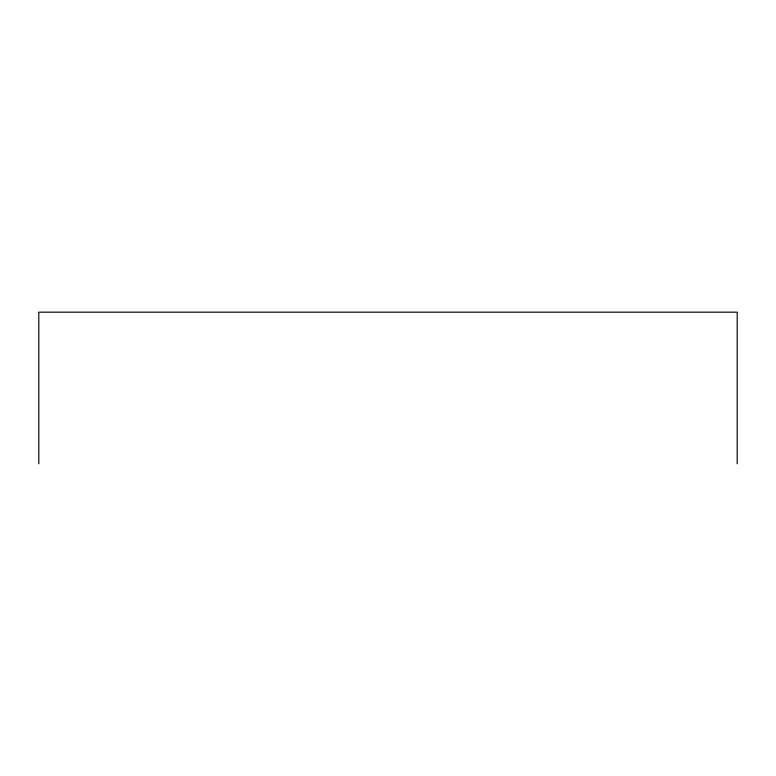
<?xml version="1.0" encoding="UTF-8"?>
<svg xmlns="http://www.w3.org/2000/svg" width="776" height="776" viewBox="0 0 776 776"><rect width="100%" height="100%" fill="white"/><g stroke="black" fill="none" stroke-linecap="round" stroke-linejoin="round"><path stroke-width="1.16" d="M737.2 463.835L737.2 312.165L38.8 312.165L38.8 463.835"/></g></svg>
